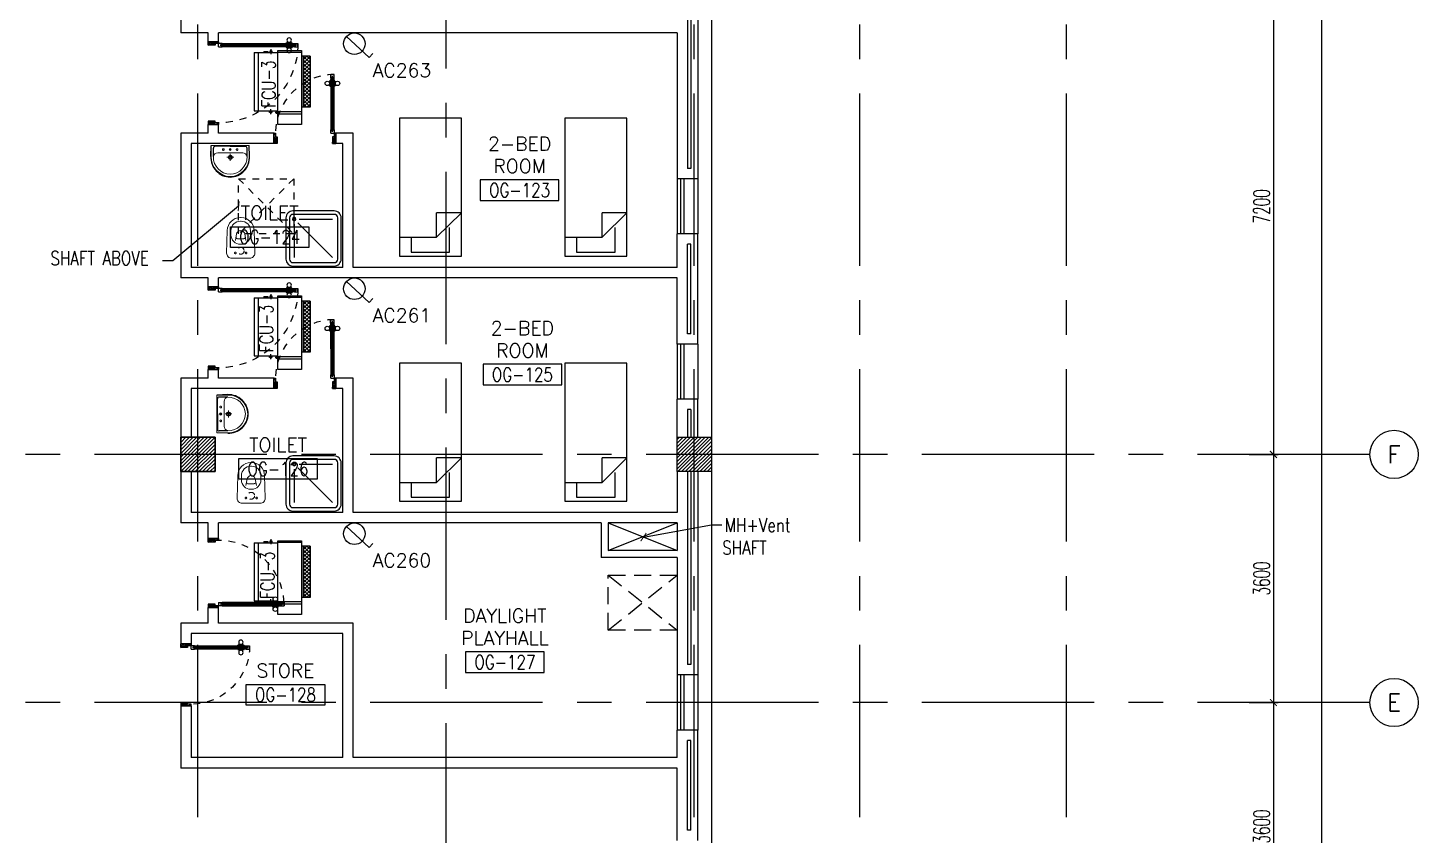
# Model space of a CAD drawing. Extents: x -0.4 to 93.5, y -1.1 to 78.4.
# Drawn here: x 73.36 to 93.53, y 14.62 to 26.34 of the extents above; entities that cross this region are included whole.
import ezdxf
from ezdxf.enums import TextEntityAlignment as Align

# ---------------------------------------------------------------- set-up
doc = ezdxf.new("R2010")
doc.units = 0
doc.header["$MEASUREMENT"] = 0
doc.header["$PDMODE"] = 34
for name, pattern in [('CENTERX2', [4, 2.5, -0.5, 0.5, -0.5]), ('DASHED', [0.75, 0.5, -0.25]), ('HIDDEN', [0.375, 0.25, -0.125]), ('HIDDEN2', [0.1875, 0.125, -0.0625])]:
    doc.linetypes.add(name, pattern=pattern)
doc.layers.get('0').update_dxf_attribs({"color": 11, "linetype": 'CONTINUOUS'})
doc.layers.get('DEFPOINTS').update_dxf_attribs({"color": 11, "linetype": 'CONTINUOUS'})
for name, color, linetype in [('AX-CR', 11, 'CONTINUOUS'), ('AX-DIM', 11, 'CONTINUOUS'), ('AX-TXT', 11, 'CONTINUOUS'), ('AXES', 11, 'CENTERX2'), ('COL', 11, 'CONTINUOUS'), ('DOOR', 11, 'CONTINUOUS'), ('E-SOCKETS', 4, 'CONTINUOUS'), ('FCU', 7, 'CONTINUOUS'), ('FIX', 11, 'CONTINUOUS'), ('FUR', 11, 'CONTINUOUS'), ('HAT', 11, 'CONTINUOUS'), ('INSUL', 11, 'CONTINUOUS'), ('PROJ-L', 11, 'CONTINUOUS'), ('RM-BOX', 11, 'CONTINUOUS'), ('RM-NAME', 11, 'CONTINUOUS'), ('RM-NO', 11, 'CONTINUOUS'), ('SHAFT', 11, 'CONTINUOUS'), ('TEXT', 11, 'CONTINUOUS'), ('TEXTN', 2, 'CONTINUOUS'), ('WALL', 11, 'CONTINUOUS'), ('WIN', 11, 'CONTINUOUS')]:
    doc.layers.add(name, color=color, linetype=linetype)
doc.styles.add('ROMANS', font='ROMANS.shx', dxfattribs={"width": 0.6})
doc.dimstyles.new('STANDARD in', dxfattribs={"dimtxt": 0.24, "dimasz": 0.1, "dimexe": 0.07, "dimexo": 0.05, "dimgap": 0.05, "dimtad": 1, "dimdec": 0, "dimlfac": 1000, "dimzin": 0, "dimdsep": 46, "dimtxsty": 'ROMANS', "dimblk": 'ARCHTICK', "dimcen": 0.05, "dimdle": 0.05, "dimclrd": 7, "dimclre": 7, "dimclrt": 2, "dimadec": 0, "dimazin": 0, "dimtfac": 1, "dimtdec": 0, "dimtmove": 2, "dimatfit": 3, "dimldrblk": 'ARCHTICK', "dimfxl": 0, "dimtolj": 1, "dimtzin": 0, "dimarcsym": 0})

# ---------------------------------------------------------------- blocks, each defined once
blk = doc.blocks.new('_ARCHTICK')
at = {"color": 0, "linetype": 'ByBlock', "const_width": 0.15}
blk.add_lwpolyline([(-0.5, -0.5), (0.5, 0.5)], dxfattribs=at)
blk = doc.blocks.new('*D158')
at = {"layer": 'AX-DIM', "color": 7, "lineweight": -2, "ltscale": 0.3}
for p, q in [((83.332, 64.82), (92.202, 64.82)), ((92.132, 64.87), (92.132, 5.45)), ((83.332, 5.5), (92.202, 5.5))]:
    blk.add_line(p, q, dxfattribs=at)
at = {"layer": 'DEFPOINTS', "color": 0, "ltscale": 0.3}
for p in [(83.282, 64.82), (83.282, 5.5), (92.132, 5.5)]:
    blk.add_point(p, dxfattribs=at)
at = {"layer": 'AX-DIM', "color": 7, "lineweight": -2, "ltscale": 0.3, "xscale": 0.1, "yscale": 0.1, "zscale": 0.1}
for p, rotation in [((92.132, 64.82), 90), ((92.132, 5.5), 270)]:
    blk.add_blockref('_ARCHTICK', p, dxfattribs=dict(at, rotation=rotation))
at = {"layer": 'AX-DIM', "color": 2, "ltscale": 0.3, "insert": (91.962, 35.16), "char_height": 0.24, "attachment_point": 5, "rotation": 90, "style": 'ROMANS'}
blk.add_mtext('\\A1;59320', dxfattribs=at)
blk = doc.blocks.new('*X67')
at = {"color": 0}
for p, q in [((245928, 132650), (246428, 133150)), ((245929, 132703), (246375, 133150)), ((245929, 132756), (246322, 133150)), ((245929, 132809), (246269, 133150)), ((245929, 132862), (246216, 133150)), ((245929, 132915), (246163, 133150)), ((245929, 132968), (246110, 133150)), ((245929, 133021), (246057, 133150)), ((245929, 133074), (246004, 133150)), ((245929, 133127), (245951, 133150)), ((245981, 132650), (246429, 133097)), ((246034, 132650), (246429, 133044)), ((246087, 132650), (246429, 132991)), ((246140, 132650), (246429, 132938)), ((246193, 132650), (246429, 132885)), ((246246, 132650), (246429, 132832)), ((246299, 132650), (246429, 132779)), ((246353, 132650), (246429, 132726)), ((246406, 132650), (246429, 132673))]:
    blk.add_line(p, q, dxfattribs=at)
blk = doc.blocks.new('COL50')
at = {"layer": 'COL'}
blk.add_lwpolyline([(-250, 250), (-250, -250), (250, -250), (250, 250)], close=True, dxfattribs=at)
blk = doc.blocks.new('*X66')
at = {"color": 0}
for p, q in [((253129, 132691), (253588, 133150)), ((253129, 132744), (253535, 133150)), ((253129, 132797), (253482, 133150)), ((253129, 132850), (253429, 133150)), ((253129, 132903), (253376, 133150)), ((253129, 132956), (253323, 133150)), ((253129, 133009), (253269, 133150)), ((253129, 133062), (253216, 133150)), ((253129, 133115), (253163, 133150)), ((253141, 132650), (253629, 133138)), ((253194, 132650), (253629, 133085)), ((253247, 132650), (253629, 133031)), ((253300, 132650), (253629, 132978)), ((253353, 132650), (253629, 132925)), ((253406, 132650), (253629, 132872)), ((253459, 132650), (253629, 132819)), ((253512, 132650), (253629, 132766)), ((253565, 132650), (253629, 132713)), ((253618, 132650), (253629, 132660))]:
    blk.add_line(p, q, dxfattribs=at)
blk = doc.blocks.new('*D152')
at = {"layer": 'AX-DIM', "color": 7, "lineweight": -2, "ltscale": 0.3}
for p, q in [((91.082, 27.35), (91.502, 27.35)), ((91.432, 27.4), (91.432, 20.1)), ((91.082, 20.15), (91.502, 20.15))]:
    blk.add_line(p, q, dxfattribs=at)
at = {"layer": 'DEFPOINTS', "color": 0, "ltscale": 0.3}
for p in [(91.032, 27.35), (91.032, 20.15), (91.432, 20.15)]:
    blk.add_point(p, dxfattribs=at)
at = {"layer": 'AX-DIM', "color": 7, "lineweight": -2, "ltscale": 0.3, "xscale": 0.1, "yscale": 0.1, "zscale": 0.1}
for p, rotation in [((91.432, 27.35), 90), ((91.432, 20.15), 270)]:
    blk.add_blockref('_ARCHTICK', p, dxfattribs=dict(at, rotation=rotation))
at = {"layer": 'AX-DIM', "color": 2, "ltscale": 0.3, "insert": (91.262, 23.75), "char_height": 0.24, "attachment_point": 5, "rotation": 90, "style": 'ROMANS'}
blk.add_mtext('\\A1;7200', dxfattribs=at)
blk = doc.blocks.new('AXR')
at = {"layer": 'AX-CR'}
blk.add_circle((350, 0), 350, dxfattribs=at)
at = {"layer": 'AX-TXT', "style": 'ROMANS'}
blk.add_attdef('AX', text='', height=250, dxfattribs=at).set_placement((350, 0), align=Align.MIDDLE)
blk = doc.blocks.new('*D151')
at = {"layer": 'AX-DIM', "color": 7, "lineweight": -2, "ltscale": 0.3}
for p, q in [((91.432, 20.2), (91.432, 16.5)), ((91.082, 20.15), (91.502, 20.15)), ((91.082, 16.55), (91.502, 16.55))]:
    blk.add_line(p, q, dxfattribs=at)
at = {"layer": 'DEFPOINTS', "color": 0, "ltscale": 0.3}
for p in [(91.032, 20.15), (91.032, 16.55), (91.432, 16.55)]:
    blk.add_point(p, dxfattribs=at)
at = {"layer": 'AX-DIM', "color": 7, "lineweight": -2, "ltscale": 0.3, "xscale": 0.1, "yscale": 0.1, "zscale": 0.1}
for p, rotation in [((91.432, 20.15), 90), ((91.432, 16.55), 270)]:
    blk.add_blockref('_ARCHTICK', p, dxfattribs=dict(at, rotation=rotation))
at = {"layer": 'AX-DIM', "color": 2, "ltscale": 0.3, "insert": (91.262, 18.35), "char_height": 0.24, "attachment_point": 5, "rotation": 90, "style": 'ROMANS'}
blk.add_mtext('\\A1;3600', dxfattribs=at)
blk = doc.blocks.new('*D150')
at = {"layer": 'AX-DIM', "color": 7, "lineweight": -2, "ltscale": 0.3}
for p, q in [((91.082, 16.55), (91.502, 16.55)), ((91.432, 16.6), (91.432, 12.9)), ((91.082, 12.95), (91.502, 12.95))]:
    blk.add_line(p, q, dxfattribs=at)
at = {"layer": 'DEFPOINTS', "color": 0, "ltscale": 0.3}
for p in [(91.032, 16.55), (91.032, 12.95), (91.432, 12.95)]:
    blk.add_point(p, dxfattribs=at)
at = {"layer": 'AX-DIM', "color": 7, "lineweight": -2, "ltscale": 0.3, "xscale": 0.1, "yscale": 0.1, "zscale": 0.1}
for p, rotation in [((91.432, 16.55), 90), ((91.432, 12.95), 270)]:
    blk.add_blockref('_ARCHTICK', p, dxfattribs=dict(at, rotation=rotation))
at = {"layer": 'AX-DIM', "color": 2, "ltscale": 0.3, "insert": (91.262, 14.75), "char_height": 0.24, "attachment_point": 5, "rotation": 90, "style": 'ROMANS'}
blk.add_mtext('\\A1;3600', dxfattribs=at)
blk = doc.blocks.new('DOOR100')
at = {"layer": 'DOOR', "color": 0, "linetype": 'ByBlock'}
for p, q in [((-75, 1218), (-82, 1218)), ((-82, 1128), (-82, 1218)), ((-25, 1300), (-75, 1300)), ((-75, 1300), (-25, 1300)), ((-75, 1250), (-75, 1300)), ((-58, 1250), (-75, 1250)), ((-42, 1270), (-58, 1270)), ((-58, 1250), (-58, 1270)), ((-42, 1250), (-42, 1270)), ((-25, 1250), (-42, 1250)), ((-25, 1250), (-25, 1300)), ((-25, 1218), (-18, 1218)), ((-18, 1128), (-18, 1218)), ((-82, 1205), (-91, 1205)), ((-91, 1205), (-91, 1140)), ((-82, 1140), (-91, 1140)), ((-82, 1205), (-82, 1140)), ((-75, 1128), (-82, 1128)), ((-25, 1128), (-18, 1128)), ((-18, 1205), (-9, 1205)), ((-18, 1205), (-18, 1140)), ((-18, 1140), (-9, 1140)), ((-9, 1205), (-9, 1140)), ((-1200, 0), (-1200, 150)), ((-1200, 150), (-1175, 150)), ((-1200, 150), (-1200, 0)), ((-1150, 0), (-1200, 0)), ((-1175, 150), (-1175, 100)), ((-1175, 100), (-1150, 100)), ((-1150, 100), (-1150, 0)), ((-75, 200), (-58, 200)), ((-75, 150), (-75, 200)), ((-75, 150), (-25, 150)), ((-58, 200), (-58, 180)), ((-58, 180), (-42, 180)), ((-50, 100), (-50, 0)), ((-25, 100), (-50, 100)), ((-50, 0), (0, 0)), ((-42, 200), (-25, 200)), ((-42, 180), (-42, 200)), ((-25, 200), (-25, 150)), ((0, 150), (-25, 150)), ((-25, 150), (-25, 100)), ((0, 150), (0, 0))]:
    blk.add_line(p, q, dxfattribs=at)
at = {"layer": 'DOOR', "linetype": 'ByBlock'}
for p, q in [((-75, 1250), (-75, 200)), ((-58, 200), (-58, 1250)), ((-42, 200), (-42, 1250)), ((-25, 200), (-25, 1250)), ((0, 0), (0, 150))]:
    blk.add_line(p, q, dxfattribs=at)
at = {"layer": 'DOOR', "color": 9, "linetype": 'ByBlock'}
for p, q in [((-1150, 0), (-1200, 114)), ((-1150, 0), (-1200, 40)), ((-1150, 0), (-1163, 100)), ((-50, 0), (0, 114)), ((-50, 0), (-37, 100)), ((-50, 0), (0, 40))]:
    blk.add_line(p, q, dxfattribs=at)
at = {"layer": 'DOOR', "color": 0, "linetype": 'ByBlock'}
for centre in [(-124, 1173), (24, 1173)]:
    blk.add_circle(centre, 32.4, dxfattribs=at)
at = {"layer": 'DOOR', "linetype": 'HIDDEN', "ltscale": 0.5}
blk.add_arc((-25, 150), 1150, 90, 180.0001, dxfattribs=at)
at = {"layer": 'DOOR', "color": 9, "linetype": 'ByBlock'}
for centre, radius, start, end in [((-1150, 0), 154, 103.7142, 108.8947), ((-1150, 0), 134, 100.72, 111.8402), ((-1150, 0), 94.4, 90, 121.9818), ((-1150, 0), 74.4, 90, 132.2236), ((-1150, 0), 54.4, 90, 156.7926), ((-1150, 0), 34.4, 90, 180), ((-1150, 0), 14.4, 90, 180), ((-50, 0), 94.4, 58.0182, 90), ((-50, 0), 74.4, 47.7764, 90), ((-50, 0), 54.4, 23.2074, 90), ((-50, 0), 34.4, 0, 90), ((-50, 0), 14.4, 0, 90), ((-50, 0), 134, 68.1598, 79.28), ((-50, 0), 114, 64.0838, 77.3774), ((-50, 0), 154, 71.1053, 76.2858)]:
    blk.add_arc(centre, radius, start, end, dxfattribs=at)
blk = doc.blocks.new('DOOR90')
at = {"layer": 'DOOR', "color": 0, "linetype": 'ByBlock'}
for p, q in [((-150, 0), (-150, -25)), ((-150, 0), (0, 0)), ((0, -50), (0, 0)), ((-1000, -25), (-1000, -75)), ((-1000, -75), (-1000, -25)), ((-950, -25), (-1000, -25)), ((-950, -75), (-1000, -75)), ((-970, -42), (-970, -58)), ((-950, -42), (-970, -42)), ((-950, -58), (-970, -58)), ((-950, -25), (-950, -42)), ((-950, -58), (-950, -75)), ((-918, -25), (-918, -18)), ((-828, -18), (-918, -18)), ((-918, -75), (-918, -82)), ((-828, -82), (-918, -82)), ((-905, -18), (-905, -9)), ((-905, -9), (-840, -9)), ((-905, -18), (-840, -18)), ((-905, -82), (-905, -91)), ((-905, -82), (-840, -82)), ((-905, -91), (-840, -91)), ((-840, -18), (-840, -9)), ((-840, -82), (-840, -91)), ((-828, -25), (-828, -18)), ((-828, -75), (-828, -82)), ((-200, -42), (-200, -25)), ((-200, -25), (-150, -25)), ((-180, -42), (-200, -42)), ((-200, -75), (-200, -58)), ((-200, -58), (-180, -58)), ((-150, -75), (-200, -75)), ((-180, -58), (-180, -42)), ((-150, -75), (-150, -25)), ((-150, -25), (-100, -25)), ((-100, -25), (-100, -50)), ((-100, -50), (0, -50)), ((-150, -900), (-150, -875)), ((-150, -875), (-100, -875)), ((0, -900), (-150, -900)), ((-150, -900), (0, -900)), ((-100, -850), (0, -850)), ((-100, -875), (-100, -850)), ((0, -850), (0, -900))]:
    blk.add_line(p, q, dxfattribs=at)
at = {"layer": 'DOOR', "color": 9, "linetype": 'ByBlock'}
for p, q in [((0, -50), (-114, 0)), ((0, -50), (-40, 0)), ((0, -50), (-100, -37)), ((0, -850), (-114, -900)), ((0, -850), (-100, -863)), ((0, -850), (-40, -900))]:
    blk.add_line(p, q, dxfattribs=at)
at = {"layer": 'DOOR', "linetype": 'ByBlock'}
for p, q in [((-200, -25), (-950, -25)), ((-200, -42), (-950, -42)), ((-200, -58), (-950, -58)), ((-950, -75), (-200, -75))]:
    blk.add_line(p, q, dxfattribs=at)
at = {"layer": 'DOOR', "color": 0, "linetype": 'ByBlock'}
for centre in [(-873, 24), (-873, -124)]:
    blk.add_circle(centre, 32.4, dxfattribs=at)
at = {"layer": 'DOOR', "color": 9, "linetype": 'ByBlock'}
for centre, radius, start, end in [((0, -50), 154, 161.1053, 166.2858), ((0, -50), 134, 158.1598, 169.28), ((0, -50), 94.4, 148.0182, 180), ((0, -50), 74.4, 137.7764, 180), ((0, -50), 114, 154.0838, 167.3774), ((0, -50), 54.4, 113.2074, 180), ((0, -50), 34.4, 90, 180), ((0, -50), 14.4, 90, 180), ((0, -850), 154, 193.7142, 198.8947), ((0, -850), 134, 190.72, 201.8402), ((0, -850), 94.4, 180, 211.9818), ((0, -850), 74.4, 180, 222.2236), ((0, -850), 54.4, 180, 246.7926), ((0, -850), 34.4, 180, 270), ((0, -850), 14.4, 180, 270)]:
    blk.add_arc(centre, radius, start, end, dxfattribs=at)
at = {"layer": 'DOOR', "linetype": 'HIDDEN', "ltscale": 0.5}
blk.add_arc((-150, -25), 850, 180, 270, dxfattribs=at)
blk = doc.blocks.new('RM1')
at = {"layer": 'RM-BOX'}
blk.add_lwpolyline([(570, -200), (-570, -200), (-570, -500), (570, -500)], close=True, dxfattribs=at)
at = {"layer": 'RM-NAME', "style": 'ROMANS'}
for tag, p in [('ROOMNAME1', (0, 324)), ('ROOMNAME2', (0, 0))]:
    blk.add_attdef(tag, text='', height=200, dxfattribs=at).set_placement(p, align=Align.MIDDLE)
at = {"layer": 'RM-NO', "style": 'ROMANS', "width": 0.8}
blk.add_attdef('ROOMNO', text='', height=200, dxfattribs=at).set_placement((0, -350), align=Align.MIDDLE)
blk = doc.blocks.new('EXH')
at = {"layer": 'SHAFT', "color": 211, "linetype": 'HIDDEN'}
for p, q in [((-400, 400), (400, -400)), ((400, 400), (-400, -400))]:
    blk.add_line(p, q, dxfattribs=at)
blk.add_lwpolyline([(-400, 400), (400, 400), (400, -400), (-400, -400)], close=True, dxfattribs=at)
blk = doc.blocks.new('DOOR-10')
at = {"layer": 'DOOR', "color": 0, "linetype": 'ByBlock'}
for p, q in [((-76, 1018), (-83, 1018)), ((-83, 928), (-83, 1018)), ((-26, 1100), (-76, 1100)), ((-76, 1100), (-26, 1100)), ((-76, 1050), (-76, 1100)), ((-59, 1050), (-76, 1050)), ((-43, 1070), (-59, 1070)), ((-59, 1050), (-59, 1070)), ((-43, 1050), (-43, 1070)), ((-26, 1050), (-43, 1050)), ((-26, 1050), (-26, 1100)), ((-26, 1018), (-18, 1018)), ((-18, 928), (-18, 1018)), ((-83, 1005), (-92, 1005)), ((-92, 1005), (-92, 940)), ((-83, 940), (-92, 940)), ((-83, 1005), (-83, 940)), ((-76, 928), (-83, 928)), ((-26, 928), (-18, 928)), ((-18, 1005), (-9, 1005)), ((-18, 1005), (-18, 940)), ((-18, 940), (-9, 940)), ((-9, 1005), (-9, 940)), ((-1001, 0), (-1001, 150)), ((-1001, 150), (-976, 150)), ((-1001, 150), (-1001, 0)), ((-951, 0), (-1001, 0)), ((-976, 150), (-976, 100)), ((-976, 100), (-951, 100)), ((-951, 100), (-951, 0)), ((-76, 200), (-59, 200)), ((-76, 150), (-76, 200)), ((-76, 150), (-26, 150)), ((-59, 200), (-59, 180)), ((-59, 180), (-43, 180)), ((-51, 100), (-51, 0)), ((-26, 100), (-51, 100)), ((-51, 0), (-1, 0)), ((-43, 200), (-26, 200)), ((-43, 180), (-43, 200)), ((-26, 200), (-26, 150)), ((-1, 150), (-26, 150)), ((-26, 150), (-26, 100))]:
    blk.add_line(p, q, dxfattribs=at)
at = {"layer": 'DOOR', "linetype": 'ByBlock'}
for p, q in [((-76, 1050), (-76, 200)), ((-59, 200), (-59, 1050)), ((-43, 200), (-43, 1050)), ((-26, 200), (-26, 1050))]:
    blk.add_line(p, q, dxfattribs=at)
at = {"layer": 'DOOR', "color": 9, "linetype": 'ByBlock'}
for p, q in [((-951, 0), (-1001, 114)), ((-951, 0), (-1001, 40)), ((-951, 0), (-964, 100)), ((-51, 0), (-1, 114)), ((-51, 0), (-37, 100)), ((-51, 0), (-1, 40)), ((-1, 0), (-1, 150))]:
    blk.add_line(p, q, dxfattribs=at)
at = {"layer": 'DOOR', "color": 0, "linetype": 'ByBlock'}
for centre in [(-124, 973), (23, 973)]:
    blk.add_circle(centre, 32.4, dxfattribs=at)
at = {"layer": 'DOOR', "linetype": 'HIDDEN', "ltscale": 0.5}
blk.add_arc((-23, 149), 952, 93.1482, 179.9482, dxfattribs=at)
at = {"layer": 'DOOR', "color": 9, "linetype": 'ByBlock'}
for centre, radius, start, end in [((-951, 0), 154, 103.7142, 108.8947), ((-951, 0), 134, 100.72, 111.8402), ((-951, 0), 94.4, 90, 121.9818), ((-951, 0), 74.4, 90, 132.2236), ((-951, 0), 54.4, 90, 156.7926), ((-951, 0), 34.4, 90, 180), ((-951, 0), 14.4, 90, 180), ((-51, 0), 94.4, 58.0182, 90), ((-51, 0), 74.4, 47.7764, 90), ((-51, 0), 54.4, 23.2074, 90), ((-51, 0), 34.4, 0, 90), ((-51, 0), 14.4, 0, 90), ((-51, 0), 134, 68.1598, 79.28), ((-51, 0), 114, 64.0838, 77.3774), ((-51, 0), 154, 71.1053, 76.2858)]:
    blk.add_arc(centre, radius, start, end, dxfattribs=at)
blk = doc.blocks.new('LAV1')
at = {"layer": 'FIX', "linetype": 'ByBlock', "ltscale": 0.3}
for p, q in [((-280, 210), (-275, 50)), ((-245, 210), (-245, 85)), ((245, 210), (245, 85)), ((280, 210), (275, 50)), ((0, 60), (-220, 60)), ((0, 60), (220, 60))]:
    blk.add_line(p, q, dxfattribs=at)
at = {"layer": 'FIX', "linetype": 'Continuous', "lineweight": 20}
for p, q in [((-275, 210), (-275, 50)), ((275, 210), (275, 50)), ((0, 50), (-275, 50)), ((0, 50), (-252, 50)), ((0, 155), (-181, 155)), ((0, 155), (181, 155)), ((0, 50), (252, 50)), ((0, 50), (275, 50))]:
    blk.add_line(p, q, dxfattribs=at)
at = {"layer": 'FIX', "linetype": 'DASHED', "lineweight": 20, "ltscale": 0.05}
for p, q in [((50, 220), (-50, 220)), ((0, 170), (0, 270)), ((0, 170), (0, 270))]:
    blk.add_line(p, q, dxfattribs=at)
at = {"layer": 'FIX', "lineweight": 20}
for p, q in [((16, 107), (-15, 107)), ((0, 92), (0, 123))]:
    blk.add_line(p, q, dxfattribs=at)
for centre, radius in [((0, 220), 29.5), ((0, 220), 22.5), ((0, 107), 15.5)]:
    blk.add_circle(centre, radius, dxfattribs=at)
at = {"layer": 'FIX', "linetype": 'HIDDEN', "lineweight": 20, "ltscale": 0.05}
for centre in [(-100, 107), (100, 107)]:
    blk.add_circle(centre, 12.4, dxfattribs=at)
at = {"layer": 'FIX', "linetype": 'ByBlock', "ltscale": 0.3}
for centre, radius, start, end in [((7, 220), 287, 91.3776, 182.0064), ((-7, 220), 287, 357.9936, 88.6224), ((-220, 85), 24.9, 179.7021, 269.9486), ((220, 85), 24.9, 270.0514, 0.2979)]:
    blk.add_arc(centre, radius, start, end, dxfattribs=at)
at = {"layer": 'FIX', "linetype": 'Continuous', "lineweight": 20}
for centre, radius, start, end in [((8, 217), 283, 91.6988, 181.351), ((8, 212), 253, 91.7328, 180.4884), ((-8, 217), 283, 358.649, 88.3012), ((-8, 212), 253, 359.5116, 88.2672), ((-179, 222), 66.9, 190.2006, 268.0786), ((179, 222), 66.9, 271.9214, 349.7994)]:
    blk.add_arc(centre, radius, start, end, dxfattribs=at)
blk = doc.blocks.new('WC1')
at = {"layer": 'FIX', "lineweight": 20}
for p, q in [((-210, 204), (-538, 194)), ((-727, 5), (-727, -5)), ((-674, 5), (-674, -5)), ((-534, 24), (-540, 0)), ((-540, 0), (-534, -24)), ((-475, 141), (-538, 141)), ((-395, 76), (-490, 60)), ((-339, 5), (-339, -5)), ((-538, -141), (-475, -141)), ((-538, -194), (-210, -204)), ((-490, -60), (-395, -76))]:
    blk.add_line(p, q, dxfattribs=at)
at = {"layer": 'FIX', "linetype": 'Continuous', "lineweight": 20}
blk.add_line((-420, -47), (-420, 45), dxfattribs=at)
at = {"layer": 'FIX', "lineweight": 20}
blk.add_lwpolyline([(-213, -204), (-210, -204, 0.414214), (-137, -131), (-137, 0), (-137, 131, 0.414214), (-210, 204)], format="xyb", dxfattribs=at)
at = {"layer": 'FIX', "linetype": 'HIDDEN2', "lineweight": 20, "ltscale": 0.3}
blk.add_circle((-245, 0), 49.8, dxfattribs=at)
at = {"layer": 'FIX', "linetype": 'HIDDEN', "lineweight": 20, "ltscale": 0.05}
for centre in [(-213, 78), (-213, -77)]:
    blk.add_circle(centre, 11.6, dxfattribs=at)
at = {"layer": 'FIX', "lineweight": 20}
for centre, radius, start, end in [((-538, 5), 189, 90, 180), ((-538, 5), 136, 90, 180), ((-473, -7), 68.2, 128.9242, 152.8468), ((-464, -18), 82, 108.496, 128.9242), ((-475, 5), 136, 360, 90), ((-538, -5), 189, 180, 270), ((-538, -5), 136, 180, 270), ((-473, 7), 68.2, 207.1532, 231.0758), ((-464, 18), 82, 231.0758, 251.504), ((-475, -5), 136, 270, 0)]:
    blk.add_arc(centre, radius, start, end, dxfattribs=at)
at = {"layer": 'FIX', "linetype": 'Continuous', "lineweight": 20}
for centre, start, end in [((-443, 46), 357.6662, 91.6121), ((-442, -46), 268.3879, 2.3338)]:
    blk.add_arc(centre, 22.3, start, end, dxfattribs=at)
blk = doc.blocks.new('SHR1')
at = {"layer": 'FIX'}
for p, q in [((-196, 196), (-700, 700)), ((-143, 218), (-143, 700)), ((-218, 143), (-700, 143))]:
    blk.add_line(p, q, dxfattribs=at)
for points in [[(-825, 125), (-825, 725, -0.414214), (-725, 825), (-125, 825, -0.414214), (-25, 725), (-25, 125, -0.414214), (-125, 25), (-725, 25, -0.414214)], [(-775, 125), (-775, 725, -0.414214), (-725, 775), (-125, 775, -0.414214), (-75, 725), (-75, 125, -0.414214), (-125, 75), (-725, 75, -0.414214)]]:
    blk.add_lwpolyline(points, format="xyb", close=True, dxfattribs=at)
for radius in [25, 15]:
    blk.add_circle((-143, 143), radius, dxfattribs=at)
blk = doc.blocks.new('*X166')
at = {"color": 0}
for p, q in [((16890, -2467), (16943, -2414)), ((16890, -2520), (16990, -2420)), ((16990, -2512), (16892, -2414)), ((16990, -2459), (16945, -2414)), ((16990, -2565), (16890, -2465)), ((16890, -2573), (16990, -2473)), ((16990, -2619), (16890, -2519)), ((16890, -2626), (16990, -2526)), ((16990, -2672), (16890, -2572)), ((16890, -2679), (16990, -2579)), ((16990, -2725), (16890, -2625)), ((16890, -2732), (16990, -2632)), ((16990, -2778), (16890, -2678)), ((16890, -2785), (16990, -2685)), ((16990, -2831), (16890, -2731)), ((16890, -2838), (16990, -2738)), ((16990, -2884), (16890, -2784)), ((16890, -2891), (16990, -2791)), ((16990, -2937), (16890, -2837)), ((16890, -2944), (16990, -2844)), ((16990, -2990), (16890, -2890)), ((16890, -2997), (16990, -2897)), ((16990, -3043), (16890, -2943)), ((16890, -3050), (16990, -2950)), ((16990, -3096), (16890, -2996)), ((16890, -3103), (16990, -3003)), ((16990, -3149), (16890, -3049)), ((16944, -3155), (16890, -3102)), ((16892, -3155), (16990, -3056)), ((16945, -3155), (16990, -3109))]:
    blk.add_line(p, q, dxfattribs=at)
blk = doc.blocks.new('WHE06')
at = {"color": 2}
for p, q in [((689, 621), (346, 621)), ((346, 621), (346, 469)), ((689, 469), (689, 621)), ((60, -422), (60, 422)), ((212, 437), (269, 437)), ((232, 452), (232, 422)), ((232, 452), (252, 452)), ((242, 472), (242, 399)), ((252, 452), (252, 422)), ((305, 448), (373, 448)), ((321, 458), (321, 438)), ((321, 458), (346, 458)), ((321, 438), (346, 438)), ((346, 430), (689, 430)), ((811, 371), (689, 371)), ((711, -371), (711, 371)), ((811, -371), (811, 371)), ((242, -472), (242, -399)), ((811, -371), (689, -371)), ((142, -437), (142, -422)), ((142, -437), (197, -437)), ((197, -437), (197, -422)), ((221, -437), (269, -437)), ((232, -452), (232, -422)), ((232, -452), (252, -452)), ((252, -452), (252, -422)), ((346, -430), (689, -430))]:
    blk.add_line(p, q, dxfattribs=at)
at = {"color": 6}
for p, q in [((0, -422), (0, 422)), ((0, 422), (346, 422)), ((346, 469), (346, -451)), ((689, 469), (346, 469)), ((689, -451), (689, 469)), ((0, -422), (346, -422)), ((346, -451), (689, -451))]:
    blk.add_line(p, q, dxfattribs=at)
at = {"color": 2}
blk.add_blockref('*X166', (-16179, 2784), dxfattribs=at)

msp = doc.modelspace()

# ---------------------------------------------------------------- linework, layer by layer
at = {"layer": 'AXES'}
for p, q in [((75.8324, -1.1143), (75.8324, 77.6984)), ((83.0324, -1.1143), (83.0324, 77.6984)), ((85.4324, -1.1143), (85.4324, 77.6984)), ((88.4324, -1.1143), (88.4324, 77.6984)), ((79.4324, 5.75), (79.4324, 64.52)), ((92.8324, 20.15), (40.7424, 20.15)), ((92.8324, 16.55), (40.7424, 16.55))]:
    msp.add_line(p, q, dxfattribs=at)
at = {"layer": 'E-SOCKETS'}
for p, q in [((77.9871, 26.2152), (78.3149, 25.91)), ((78.3149, 25.91), (78.3694, 25.9686)), ((77.9871, 22.6602), (78.3149, 22.355)), ((78.3149, 22.355), (78.3694, 22.4136)), ((77.9871, 19.1052), (78.3149, 18.8)), ((78.3149, 18.8), (78.3694, 18.8586))]:
    msp.add_line(p, q, dxfattribs=at)
for centre in [(78.1014, 26.1087), (78.1014, 22.5537), (78.1014, 18.9987)]:
    msp.add_circle(centre, 0.1562, dxfattribs=at)
at = {"layer": 'FUR'}
for p, q in [((79.6555, 25.0282), (78.7555, 25.0282)), ((78.7555, 25.0282), (78.7555, 23.0282)), ((79.6555, 23.0282), (79.6555, 25.0282)), ((82.0555, 25.0282), (81.1555, 25.0282)), ((81.1555, 25.0282), (81.1555, 23.0282)), ((82.0555, 23.0282), (82.0555, 25.0282)), ((79.2944, 23.2998), (79.2944, 23.6533)), ((79.6555, 23.6533), (79.2944, 23.6533)), ((79.2944, 23.2998), (79.6555, 23.6533)), ((81.6944, 23.2998), (81.6944, 23.6533)), ((82.0555, 23.6533), (81.6944, 23.6533)), ((81.6944, 23.2998), (82.0555, 23.6533)), ((79.4833, 23.0837), (79.4833, 23.4434)), ((81.8833, 23.0837), (81.8833, 23.4434)), ((78.7555, 23.2998), (79.2944, 23.2998)), ((78.9254, 23.2998), (78.9254, 23.0837)), ((81.1555, 23.2998), (81.6944, 23.2998)), ((81.3254, 23.2998), (81.3254, 23.0837)), ((78.7555, 23.0282), (79.6555, 23.0282)), ((78.9254, 23.0837), (79.4833, 23.0837)), ((81.1555, 23.0282), (82.0555, 23.0282)), ((81.3254, 23.0837), (81.8833, 23.0837)), ((79.6555, 21.4732), (78.7555, 21.4732)), ((78.7555, 21.4732), (78.7555, 19.4732)), ((79.6555, 19.4732), (79.6555, 21.4732)), ((82.0555, 21.4732), (81.1555, 21.4732)), ((81.1555, 21.4732), (81.1555, 19.4732)), ((82.0555, 19.4732), (82.0555, 21.4732)), ((79.2944, 19.7448), (79.2944, 20.0983)), ((79.6555, 20.0983), (79.2944, 20.0983)), ((79.2944, 19.7448), (79.6555, 20.0983)), ((81.6944, 19.7448), (81.6944, 20.0983)), ((82.0555, 20.0983), (81.6944, 20.0983)), ((81.6944, 19.7448), (82.0555, 20.0983)), ((79.4833, 19.5287), (79.4833, 19.8884)), ((81.8833, 19.5287), (81.8833, 19.8884)), ((78.7555, 19.7448), (79.2944, 19.7448)), ((78.9254, 19.7448), (78.9254, 19.5287)), ((81.1555, 19.7448), (81.6944, 19.7448)), ((81.3254, 19.7448), (81.3254, 19.5287)), ((78.7555, 19.4732), (79.6555, 19.4732)), ((78.9254, 19.5287), (79.4833, 19.5287)), ((81.1555, 19.4732), (82.0555, 19.4732)), ((81.3254, 19.5287), (81.8833, 19.5287))]:
    msp.add_line(p, q, dxfattribs=at)
at = {"layer": 'INSUL'}
for p, q in [((82.9324, 27.1), (82.9324, 24.3)), ((82.9824, 27.1), (82.9824, 24.3)), ((82.9824, 24.3), (82.9324, 24.3)), ((82.9324, 21.9), (82.9324, 23.2)), ((82.9824, 23.2), (82.9324, 23.2)), ((82.9824, 21.9), (82.9824, 23.2)), ((82.9824, 21.9), (82.9324, 21.9)), ((82.9324, 20.8), (82.9324, 20.4)), ((82.9824, 20.8), (82.9324, 20.8)), ((82.9824, 20.8), (82.9824, 20.4)), ((82.9324, 19.9), (82.9324, 17.1)), ((82.9824, 19.9), (82.9824, 17.1)), ((82.9824, 17.1), (82.9324, 17.1)), ((82.9324, 14.7), (82.9324, 16)), ((82.9824, 16), (82.9324, 16)), ((82.9824, 14.7), (82.9824, 16)), ((82.9824, 14.7), (82.9324, 14.7))]:
    msp.add_line(p, q, dxfattribs=at)
at = {"layer": 'PROJ-L'}
for p, q in [((83.2824, 27.1), (83.2824, 20.4)), ((83.2824, 19.9), (83.2824, 13.2))]:
    msp.add_line(p, q, dxfattribs=at)
at = {"layer": 'SHAFT', "color": 251, "linetype": 'HIDDEN'}
for p, q in [((81.7824, 18.4), (82.7824, 17.6)), ((81.7824, 17.6), (82.7824, 18.4))]:
    msp.add_line(p, q, dxfattribs=at)
msp.add_lwpolyline([(81.7824, 18.4), (82.7824, 18.4), (82.7824, 17.6), (81.7824, 17.6)], close=True, dxfattribs=at)
at = {"layer": 'TEXT', "color": 251, "linetype": 'ByBlock'}
for p, q in [((81.7824, 19.155), (82.7824, 18.755)), ((81.7824, 18.755), (82.7824, 19.155))]:
    msp.add_line(p, q, dxfattribs=at)
at = {"layer": 'WALL'}
for p, q in [((75.5824, 27.1), (75.5824, 26.265)), ((83.0824, 27.1), (83.0824, 24.15)), ((75.9824, 26.265), (75.5824, 26.265)), ((82.7824, 26.265), (76.1324, 26.265)), ((82.7824, 26.265), (82.7824, 24.15)), ((75.9824, 24.81), (75.5824, 24.81)), ((75.5824, 24.81), (75.5824, 22.71)), ((76.9324, 24.81), (76.1324, 24.81)), ((78.0824, 24.81), (77.8324, 24.81)), ((75.7324, 24.66), (75.7324, 22.86)), ((76.9324, 24.66), (75.7324, 24.66)), ((77.9324, 24.66), (77.8324, 24.66)), ((83.0824, 24.15), (82.7824, 24.15)), ((83.0824, 23.35), (82.7824, 23.35)), ((82.7824, 22.86), (82.7824, 23.35)), ((83.0824, 21.75), (83.0824, 23.35)), ((77.9324, 22.86), (75.7324, 22.86)), ((82.7824, 22.86), (78.0824, 22.86)), ((75.9824, 22.71), (75.5824, 22.71)), ((82.7824, 22.71), (76.1324, 22.71)), ((82.7824, 21.75), (82.7824, 22.71)), ((83.0824, 21.75), (82.7824, 21.75)), ((75.9824, 21.255), (75.5824, 21.255)), ((75.5824, 21.255), (75.5824, 19.155)), ((76.9324, 21.255), (76.1324, 21.255)), ((78.0824, 21.255), (77.8324, 21.255)), ((75.7324, 21.105), (75.7324, 20.4)), ((76.9324, 21.105), (75.7324, 21.105)), ((77.9324, 21.105), (77.8324, 21.105)), ((83.0824, 20.95), (82.7824, 20.95)), ((82.7824, 20.4), (82.7824, 20.95)), ((83.0824, 20.4), (83.0824, 20.95)), ((75.7324, 19.9), (75.7324, 19.305)), ((82.7824, 19.9), (82.7824, 19.305)), ((83.0824, 19.9), (83.0824, 16.95)), ((77.9324, 19.305), (75.7324, 19.305)), ((82.7824, 19.305), (78.0824, 19.305)), ((75.9824, 19.155), (75.5824, 19.155)), ((81.6824, 19.155), (76.1324, 19.155)), ((81.6824, 19.155), (81.6824, 18.655)), ((82.7824, 19.155), (81.7824, 19.155)), ((81.7824, 19.155), (81.7824, 18.755)), ((82.7824, 19.155), (81.7824, 19.155)), ((82.7824, 19.155), (82.7824, 18.755)), ((82.7824, 18.655), (81.6824, 18.655)), ((82.7824, 18.755), (81.7824, 18.755)), ((82.7824, 18.655), (82.7824, 16.95)), ((75.5824, 17.7), (75.5824, 17.4)), ((75.9824, 17.7), (75.5824, 17.7)), ((77.9324, 17.55), (75.7324, 17.55)), ((75.7324, 17.55), (75.7324, 17.4)), ((78.0824, 17.7), (76.1324, 17.7)), ((75.7324, 17.4), (75.5824, 17.4)), ((83.0824, 16.95), (82.7824, 16.95)), ((75.7324, 16.5), (75.5824, 16.5)), ((75.5824, 16.5), (75.5824, 15.6)), ((75.7324, 16.5), (75.7324, 15.75)), ((83.0824, 16.15), (82.7824, 16.15)), ((82.7824, 15.75), (82.7824, 16.15)), ((83.0824, 14.55), (83.0824, 16.15)), ((77.9324, 15.75), (75.7324, 15.75)), ((82.7824, 15.75), (78.0824, 15.75)), ((82.7824, 15.6), (75.5824, 15.6)), ((82.7824, 14.55), (82.7824, 15.6))]:
    msp.add_line(p, q, dxfattribs=at)
at = {"layer": 'WALL', "linetype": 'ByBlock'}
for p, q in [((75.9824, 26.1375), (75.9824, 26.265)), ((76.1324, 26.1375), (76.1324, 26.265)), ((76.1324, 26.1375), (75.9824, 26.1375)), ((75.9824, 24.81), (75.9824, 24.9375)), ((76.1324, 24.9375), (75.9824, 24.9375)), ((76.1324, 24.81), (76.1324, 24.9375)), ((76.9324, 24.66), (76.9324, 24.81)), ((77.8324, 24.66), (77.8324, 24.81)), ((78.0824, 22.86), (78.0824, 24.81)), ((77.9324, 22.86), (77.9324, 24.66)), ((75.9824, 22.5825), (75.9824, 22.71)), ((76.1324, 22.5825), (76.1324, 22.71)), ((76.1324, 22.5825), (75.9824, 22.5825)), ((75.9824, 21.255), (75.9824, 21.3825)), ((76.1324, 21.3825), (75.9824, 21.3825)), ((76.1324, 21.255), (76.1324, 21.3825)), ((76.9324, 21.105), (76.9324, 21.255)), ((77.8324, 21.105), (77.8324, 21.255)), ((78.0824, 19.305), (78.0824, 21.255)), ((77.9324, 19.305), (77.9324, 21.105)), ((75.9824, 18.9275), (75.9824, 19.155)), ((76.1324, 18.9275), (76.1324, 19.155)), ((76.1324, 18.9275), (75.9824, 18.9275)), ((75.9824, 17.7), (75.9824, 17.9275)), ((76.1324, 17.9275), (75.9824, 17.9275)), ((76.1324, 17.7), (76.1324, 17.9275)), ((77.9324, 15.75), (77.9324, 17.55)), ((78.0824, 15.75), (78.0824, 17.7))]:
    msp.add_line(p, q, dxfattribs=at)
at = {"layer": 'WALL', "linetype": 'ByBlock', "ltscale": 0.3}
for points in [[(76.0824, 20.4), (75.5824, 20.4), (75.5824, 19.9), (76.0824, 19.9)], [(82.7824, 20.4), (83.2824, 20.4), (83.2824, 19.9), (82.7824, 19.9)]]:
    msp.add_lwpolyline(points, close=True, dxfattribs=at)
at = {"layer": 'WIN'}
for p, q in [((82.7824, 24.15), (82.7824, 23.35)), ((82.8324, 24.15), (82.8324, 23.35)), ((82.8824, 24.15), (82.8824, 23.35)), ((83.0824, 24.15), (83.0824, 23.35)), ((82.7824, 21.75), (82.7824, 20.95)), ((82.8324, 21.75), (82.8324, 20.95)), ((82.8824, 21.75), (82.8824, 20.95)), ((83.0824, 21.75), (83.0824, 20.95)), ((82.7824, 16.95), (82.7824, 16.15)), ((82.8324, 16.95), (82.8324, 16.15)), ((82.8824, 16.95), (82.8824, 16.15)), ((83.0824, 16.95), (83.0824, 16.15))]:
    msp.add_line(p, q, dxfattribs=at)

# ---------------------------------------------------------------- block references
at = {"layer": 'AXES', "xscale": 0.001, "yscale": 0.001, "zscale": 0.001}
for p, values in [((92.8324, 20.15), {'AX': 'F'}), ((92.8324, 16.55), {'AX': 'E'})]:
    msp.add_blockref('AXR', p, dxfattribs=at).add_auto_attribs(values)
at = {"layer": 'COL', "xscale": -0.001, "yscale": 0.001, "zscale": 0.001}
for p in [(75.8324, 20.15), (83.0324, 20.15)]:
    msp.add_blockref('COL50', p, dxfattribs=at)
at = {"layer": 'DOOR', "color": 0, "linetype": 'ByBlock', "yscale": 0.001, "zscale": 0.001}
for name, p, xscale, rotation in [('DOOR100', (75.9824, 26.1375), -0.001, 270), ('DOOR90', (77.8324, 24.66), 0.001, 270), ('DOOR100', (75.9824, 22.5825), -0.001, 270), ('DOOR90', (77.8324, 21.105), 0.001, 270.012627119592)]:
    msp.add_blockref(name, p, dxfattribs=dict(at, xscale=xscale, rotation=rotation))
at = {"layer": 'DOOR', "color": 0, "linetype": 'ByBlock', "ltscale": 0.3, "xscale": 0.001, "yscale": 0.001, "zscale": 0.001, "rotation": 270}
msp.add_blockref('DOOR-10', (75.9824, 17.9268), dxfattribs=at)
at = {"layer": 'DOOR', "color": 0, "linetype": 'ByBlock', "xscale": -0.001, "yscale": 0.001, "zscale": 0.001}
msp.add_blockref('DOOR90', (75.5824, 17.4), dxfattribs=at)
at = {"layer": 'FCU', "linetype": 'ByBlock', "extrusion": (0, 0, -1), "xscale": 0.0009999871253967285, "yscale": 0.001000002026557922, "zscale": -0.001, "rotation": 180}
for p in [(-76.6468, 25.5573), (-76.6468, 22.0023)]:
    msp.add_blockref('WHE06', p, dxfattribs=at)
at = {"layer": 'FCU', "linetype": 'ByBlock', "xscale": -0.0009999871253967285, "yscale": 0.001000002026557922, "zscale": 0.001, "rotation": 180}
msp.add_blockref('WHE06', (76.6468, 18.4473), dxfattribs=at)
at = {"layer": 'FIX', "linetype": 'ByBlock', "ltscale": 0.3, "xscale": 0.001, "yscale": 0.001, "zscale": 0.001}
for p, rotation in [((76.3004, 24.6806), 180), ((76.0554, 20.737), 270)]:
    msp.add_blockref('LAV1', p, dxfattribs=dict(at, rotation=rotation))
at = {"layer": 'FIX', "yscale": 0.001, "zscale": 0.001, "rotation": 270}
for name, p, xscale in [('SHR1', (77.0844, 23.708), -0.001), ('WC1', (76.4524, 22.86), 0.001), ('WC1', (76.6044, 19.305), 0.001), ('SHR1', (77.0844, 20.153), -0.001)]:
    msp.add_blockref(name, p, dxfattribs=dict(at, xscale=xscale))
at = {"layer": 'HAT', "xscale": 0.001, "yscale": 0.001, "zscale": 0.001}
for name in ['*X67', '*X66']:
    msp.add_blockref(name, (-170.3462, -112.7497), dxfattribs=at)
at = {"layer": 'RM-NAME', "xscale": 0.001, "yscale": 0.001, "zscale": 0.001}
for p, values in [((80.4979, 24.3334), {'ROOMNO': 'OG-123', 'ROOMNAME2': 'ROOM', 'ROOMNAME1': '2-BED'}), ((80.5385, 21.6579), {'ROOMNO': 'OG-125', 'ROOMNAME2': 'ROOM', 'ROOMNAME1': '2-BED'}), ((80.2851, 17.485), {'ROOMNO': 'OG-127', 'ROOMNAME2': 'PLAYHALL', 'ROOMNAME1': 'DAYLIGHT'})]:
    msp.add_blockref('RM1', p, dxfattribs=at).add_auto_attribs(values)
at = {"layer": 'RM-NAME'}
ref = msp.add_blockref('RM1', (76.8726, 23.6544), dxfattribs=dict(at, xscale=-0.001, yscale=0.001, zscale=0.001))
ref.add_attrib('ROOMNO', 'OG-124', dxfattribs={"layer": 'RM-NO', "height": 0.2, "style": 'ROMANS', "width": 0.8}).set_placement((76.8726, 23.3044), align=Align.MIDDLE)
ref.add_attrib('ROOMNAME2', 'TOILET', dxfattribs={"height": 0.2, "style": 'ROMANS'}).set_placement((76.8726, 23.6544), align=Align.MIDDLE)
ref = msp.add_blockref('RM1', (76.9939, 20.2895), dxfattribs=dict(at, xscale=-0.001, yscale=0.001, zscale=0.001))
ref.add_attrib('ROOMNO', 'OG-126', dxfattribs={"layer": 'RM-NO', "height": 0.2, "style": 'ROMANS', "width": 0.8}).set_placement((76.9939, 19.9395), align=Align.MIDDLE)
ref.add_attrib('ROOMNAME2', 'TOILET', dxfattribs={"height": 0.2, "style": 'ROMANS'}).set_placement((76.9939, 20.2895), align=Align.MIDDLE)
ref = msp.add_blockref('RM1', (77.102, 17.0132), dxfattribs=dict(at, xscale=-0.001, yscale=0.001, zscale=0.001))
ref.add_attrib('ROOMNO', 'OG-128', dxfattribs={"layer": 'RM-NO', "height": 0.2, "style": 'ROMANS', "width": 0.8}).set_placement((77.102, 16.6632), align=Align.MIDDLE)
ref.add_attrib('ROOMNAME2', 'STORE', dxfattribs={"height": 0.2, "style": 'ROMANS'}).set_placement((77.102, 17.0132), align=Align.MIDDLE)
at = {"layer": 'SHAFT', "color": 6, "linetype": 'ByBlock', "ltscale": 0.3, "xscale": 0.001, "yscale": 0.001, "zscale": 0.001}
msp.add_blockref('EXH', (76.8224, 23.75), dxfattribs=at)

# ---------------------------------------------------------------- texts
at = {"layer": 'E-SOCKETS', "style": 'ROMANS'}
for s, p in [('AC263', (78.3668, 25.6234)), ('AC261', (78.3668, 22.0684)), ('AC260', (78.3668, 18.5134))]:
    msp.add_text(s, height=0.2, dxfattribs=at).set_placement(p)
at = {"layer": 'RM-NAME', "style": 'ROMANS', "width": 0.8}
for s, p in [('MH+Vent', (83.9504, 19.1244)), ('SHAFT', (83.7602, 18.7968))]:
    msp.add_text(s, height=0.2, dxfattribs=at).set_placement(p, align=Align.MIDDLE)
at = {"layer": 'SHAFT', "color": 4, "style": 'ROMANS', "width": 0.8}
msp.add_text('SHAFT ABOVE', height=0.2, dxfattribs=at).set_placement((74.4057, 22.9971), align=Align.MIDDLE)
at = {"layer": 'TEXTN', "style": 'ROMANS', "width": 0.75}
for p in [(76.9571, 25.1798), (76.9238, 21.6344), (76.9418, 18.0524)]:
    msp.add_text('FCU-3', height=0.2, rotation=90, dxfattribs=at).set_placement(p)

# ---------------------------------------------------------------- dimensions: what is measured, and where the dimension line sits
at = {"layer": 'AX-DIM'}
for base, p1, p2, picture, middle in [((92.1324, 5.5), (83.2824, 64.82), (83.2824, 5.5), '*D158', (91.9624, 35.16)), ((91.4324, 20.15), (91.0324, 27.35), (91.0324, 20.15), '*D152', (91.2624, 23.75)), ((91.4324, 16.55), (91.0324, 20.15), (91.0324, 16.55), '*D151', (91.2624, 18.35)), ((91.4324, 12.95), (91.0324, 16.55), (91.0324, 12.95), '*D150', (91.2624, 14.75))]:
    dim = msp.add_linear_dim(base=base, p1=p1, p2=p2, angle=270, dimstyle='STANDARD in', dxfattribs=at)
    dim.commit()
    dim.dimension.update_dxf_attribs({"geometry": picture, "text_midpoint": middle})

# ---------------------------------------------------------------- leaders
at = {"layer": 'SHAFT', "color": 6, "linetype": 'ByBlock', "ltscale": 0.3}
for points in [[(76.4224, 23.75), (75.467, 22.9584), (75.3193, 22.9584)], [(82.2949, 18.95), (83.2824, 19.1285), (83.4301, 19.1285)]]:
    msp.add_leader(points, dimstyle='STANDARD in', dxfattribs=at)

doc.saveas('drawing.dxf')
